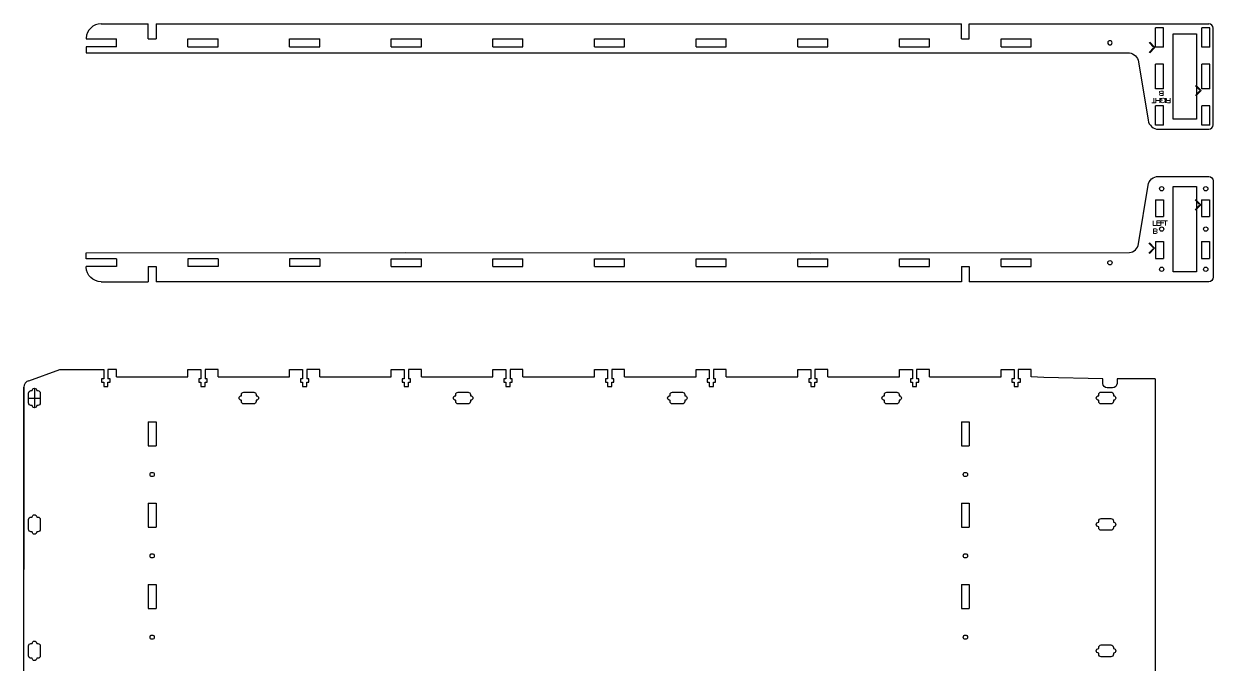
# Model space of a CAD drawing. Header units: millimetres. Extents: x -1126 to 1287, y -1638 to 198.
# Drawn here: x -651 to 139, y -1208 to -783 of the extents above; entities that cross this region are included whole.
import ezdxf

# ---------------------------------------------------------------- set-up
doc = ezdxf.new("R2010")
doc.units = ezdxf.units.MM
doc.layers.add('Cuts', color=1, linetype='Continuous', lineweight=25, true_color=0xff0000)
doc.layers.add('text', color=5, linetype='Continuous', lineweight=0, true_color=0x0000ff)

msp = doc.modelspace()

# ---------------------------------------------------------------- linework, layer by layer
at = {"layer": 'Cuts'}
for p, q in [((-599.92, -783.3), (-568.76, -783.3)), ((-568.76, -793.34), (-568.76, -783.3)), ((-563.56, -783.3), (-28.66, -783.3)), ((-563.56, -783.3), (-563.56, -793.34)), ((-28.66, -793.34), (-28.66, -783.3)), ((-23.46, -793.34), (-23.46, -783.3)), ((-23.46, -783.3), (135.55, -783.3)), ((105.48, -785.92), (100.28, -785.92)), ((100.28, -798.73), (100.28, -785.92)), ((105.48, -798.73), (105.48, -785.92)), ((136.23, -785.92), (131.03, -785.92)), ((131.03, -798.73), (131.03, -785.92)), ((136.23, -798.73), (136.23, -785.92)), ((138.55, -850.3), (138.55, -786.3)), ((-609.91, -792.84), (-609.91, -793.34)), ((-609.9, -793.34), (-589.92, -793.34)), ((-589.92, -798.54), (-589.92, -793.34)), ((-568.76, -793.34), (-563.56, -793.34)), ((-542.38, -798.54), (-542.38, -793.34)), ((-542.38, -793.34), (-522.38, -793.34)), ((-522.38, -798.54), (-522.38, -793.34)), ((-474.87, -798.54), (-474.87, -793.34)), ((-474.87, -793.34), (-454.87, -793.34)), ((-454.87, -798.54), (-454.87, -793.34)), ((-407.38, -798.54), (-407.38, -793.34)), ((-407.38, -793.34), (-387.38, -793.34)), ((-387.38, -798.54), (-387.38, -793.34)), ((-339.86, -798.54), (-339.86, -793.34)), ((-339.86, -793.34), (-319.87, -793.34)), ((-319.87, -798.54), (-319.87, -793.34)), ((-272.35, -798.54), (-272.35, -793.34)), ((-272.35, -793.34), (-252.35, -793.34)), ((-252.35, -798.54), (-252.35, -793.34)), ((-204.84, -798.54), (-204.84, -793.34)), ((-204.84, -793.34), (-184.84, -793.34)), ((-184.84, -798.54), (-184.84, -793.34)), ((-137.33, -798.54), (-137.33, -793.34)), ((-137.33, -793.34), (-117.33, -793.34)), ((-117.33, -798.54), (-117.33, -793.34)), ((-69.81, -798.54), (-69.81, -793.34)), ((-69.81, -793.34), (-49.81, -793.34)), ((-49.81, -798.54), (-49.81, -793.34)), ((-28.66, -793.34), (-23.46, -793.34)), ((-2.3, -798.54), (-2.3, -793.34)), ((-2.3, -793.34), (17.7, -793.34)), ((17.7, -798.54), (17.7, -793.34)), ((-589.92, -798.54), (-609.9, -798.54)), ((-609.88, -802.58), (-397.88, -802.58)), ((-542.38, -798.54), (-522.38, -798.54)), ((-474.87, -798.54), (-454.87, -798.54)), ((-407.38, -798.54), (-387.38, -798.54)), ((-397.88, -802.58), (-129.14, -802.58)), ((-339.86, -798.54), (-319.87, -798.54)), ((-272.35, -798.54), (-252.35, -798.54)), ((-204.84, -798.54), (-184.84, -798.54)), ((-137.33, -798.54), (-117.33, -798.54)), ((-129.14, -802.58), (82.86, -802.58)), ((-69.81, -798.54), (-49.81, -798.54)), ((-2.3, -798.54), (17.7, -798.54)), ((105.48, -798.73), (100.28, -798.73)), ((136.23, -798.73), (131.03, -798.73)), ((105.48, -810.15), (100.28, -810.15)), ((100.28, -826.45), (100.28, -810.15)), ((105.48, -826.45), (105.48, -810.15)), ((136.23, -810.15), (131.03, -810.15)), ((131.03, -826.45), (131.03, -810.15)), ((136.23, -826.45), (136.23, -810.15)), ((105.48, -826.45), (100.28, -826.45)), ((136.23, -826.45), (131.03, -826.45)), ((105.48, -837.87), (100.28, -837.87)), ((100.28, -850.67), (100.28, -837.87)), ((105.48, -850.67), (105.48, -837.87)), ((136.23, -837.87), (131.03, -837.87)), ((131.03, -850.67), (131.03, -837.87)), ((136.23, -850.67), (136.23, -837.87)), ((105.48, -850.67), (100.28, -850.67)), ((136.23, -850.67), (131.03, -850.67)), ((138.55, -887.6), (138.55, -951.6)), ((100.28, -900.12), (105.48, -900.12)), ((100.28, -900.12), (100.28, -911.35)), ((105.48, -900.12), (105.48, -911.35)), ((130.83, -900.12), (136.03, -900.12)), ((130.83, -900.12), (130.83, -911.35)), ((136.03, -900.12), (136.03, -911.35)), ((100.28, -911.35), (105.48, -911.35)), ((130.83, -911.35), (136.03, -911.35)), ((100.28, -927.85), (105.48, -927.85)), ((100.28, -927.85), (100.28, -939.07)), ((105.48, -927.85), (105.48, -939.07)), ((130.83, -927.85), (136.03, -927.85)), ((130.83, -927.85), (130.83, -939.07)), ((136.03, -927.85), (136.03, -939.07)), ((-609.88, -935.32), (-397.88, -935.28)), ((-609.88, -939.36), (-609.88, -935.32)), ((-589.92, -939.36), (-609.88, -939.36)), ((-589.92, -939.36), (-589.92, -944.56)), ((-522.38, -939.36), (-542.38, -939.36)), ((-542.38, -939.36), (-542.38, -944.56)), ((-522.38, -939.36), (-522.38, -944.56)), ((-454.87, -939.36), (-474.87, -939.36)), ((-474.87, -939.36), (-474.87, -944.56)), ((-454.87, -939.36), (-454.87, -944.56)), ((-407.38, -944.56), (-407.38, -939.36)), ((-407.38, -939.36), (-387.38, -939.36)), ((-397.88, -935.28), (-129.14, -935.32)), ((-387.38, -944.56), (-387.38, -939.36)), ((-339.86, -944.56), (-339.86, -939.36)), ((-339.86, -939.36), (-319.87, -939.36)), ((-319.87, -944.56), (-319.87, -939.36)), ((-272.35, -944.56), (-272.35, -939.36)), ((-272.35, -939.36), (-252.35, -939.36)), ((-252.35, -944.56), (-252.35, -939.36)), ((-204.84, -944.56), (-204.84, -939.36)), ((-204.84, -939.36), (-184.84, -939.36)), ((-184.84, -944.56), (-184.84, -939.36)), ((-137.33, -944.56), (-137.33, -939.36)), ((-137.33, -939.36), (-117.33, -939.36)), ((-129.14, -935.32), (82.86, -935.28)), ((-117.33, -944.56), (-117.33, -939.36)), ((-69.81, -944.56), (-69.81, -939.36)), ((-69.81, -939.36), (-49.81, -939.36)), ((-49.81, -944.56), (-49.81, -939.36)), ((-2.3, -944.56), (-2.3, -939.36)), ((-2.3, -939.36), (17.7, -939.36)), ((17.7, -944.56), (17.7, -939.36)), ((100.28, -939.07), (105.48, -939.07)), ((130.83, -939.07), (136.03, -939.07)), ((-609.92, -944.96), (-609.88, -944.56)), ((-589.92, -944.56), (-609.88, -944.56)), ((-568.76, -944.56), (-563.56, -944.56)), ((-568.76, -944.56), (-568.76, -954.6)), ((-563.56, -944.56), (-563.56, -954.6)), ((-522.38, -944.56), (-542.38, -944.56)), ((-454.87, -944.56), (-474.87, -944.56)), ((-407.38, -944.56), (-387.38, -944.56)), ((-339.86, -944.56), (-319.87, -944.56)), ((-272.35, -944.56), (-252.35, -944.56)), ((-204.84, -944.56), (-184.84, -944.56)), ((-137.33, -944.56), (-117.33, -944.56)), ((-69.81, -944.56), (-49.81, -944.56)), ((-28.66, -944.56), (-23.46, -944.56)), ((-28.66, -944.56), (-28.66, -954.6)), ((-23.46, -944.56), (-23.46, -954.6)), ((-2.3, -944.56), (17.7, -944.56)), ((-599.92, -954.6), (-568.76, -954.6)), ((-28.66, -954.6), (-563.56, -954.6)), ((135.55, -954.6), (-23.46, -954.6))]:
    msp.add_line(p, q, dxfattribs=at)
at = {"layer": 'Cuts', "color": 1, "true_color": 0xff0000}
for p, q in [((-609.9, -798.54), (-609.88, -802.58)), ((-647.97, -1020.33), (-627.51, -1012.9)), ((-627.51, -1012.9), (-598.33, -1012.9)), ((-598.33, -1012.9), (-598.33, -1019.16)), ((-589.92, -1012.9), (-595.53, -1012.9)), ((-595.53, -1012.9), (-595.53, -1019.16)), ((-589.92, -1017.8), (-589.92, -1012.9)), ((-589.92, -1017.8), (-542.4, -1017.8)), ((-542.4, -1017.8), (-542.4, -1012.9)), ((-542.4, -1012.9), (-533.8, -1012.9)), ((-533.8, -1012.9), (-533.8, -1019.16)), ((-522.4, -1012.9), (-531, -1012.9)), ((-531, -1012.9), (-531, -1019.16)), ((-522.4, -1017.8), (-522.4, -1012.9)), ((-522.4, -1017.8), (-474.89, -1017.8)), ((-522.4, -1017.8), (-474.89, -1017.8)), ((-474.89, -1017.8), (-474.89, -1012.9)), ((-474.89, -1012.9), (-466.29, -1012.9)), ((-466.29, -1012.9), (-466.29, -1019.16)), ((-454.89, -1012.9), (-463.49, -1012.9)), ((-463.49, -1012.9), (-463.49, -1019.16)), ((-454.89, -1017.8), (-454.89, -1012.9)), ((-454.89, -1017.8), (-407.38, -1017.8)), ((-407.38, -1017.8), (-407.38, -1012.9)), ((-407.38, -1012.9), (-398.78, -1012.9)), ((-398.78, -1012.9), (-398.78, -1019.16)), ((-387.38, -1012.9), (-395.98, -1012.9)), ((-395.98, -1012.9), (-395.98, -1019.16)), ((-387.38, -1017.8), (-387.38, -1012.9)), ((-387.38, -1017.8), (-339.86, -1017.8)), ((-339.86, -1017.8), (-339.86, -1012.9)), ((-339.86, -1012.9), (-331.27, -1012.9)), ((-331.27, -1012.9), (-331.27, -1019.16)), ((-319.87, -1012.9), (-328.46, -1012.9)), ((-328.46, -1012.9), (-328.46, -1019.16)), ((-319.87, -1017.8), (-319.87, -1012.9)), ((-319.87, -1017.8), (-272.35, -1017.8)), ((-272.35, -1017.8), (-272.35, -1012.9)), ((-272.35, -1012.9), (-263.75, -1012.9)), ((-263.75, -1012.9), (-263.75, -1019.16)), ((-252.35, -1012.9), (-260.95, -1012.9)), ((-260.95, -1012.9), (-260.95, -1019.16)), ((-252.35, -1017.8), (-252.35, -1012.9)), ((-252.35, -1017.8), (-204.84, -1017.8)), ((-204.84, -1017.8), (-204.84, -1012.9)), ((-204.84, -1012.9), (-196.24, -1012.9)), ((-196.24, -1012.9), (-196.24, -1019.16)), ((-184.84, -1012.9), (-193.44, -1012.9)), ((-193.44, -1012.9), (-193.44, -1019.16)), ((-184.84, -1017.8), (-184.84, -1012.9)), ((-184.84, -1017.8), (-137.33, -1017.8)), ((-137.33, -1017.8), (-137.33, -1012.9)), ((-137.33, -1012.9), (-128.73, -1012.9)), ((-128.73, -1012.9), (-128.73, -1019.16)), ((-117.33, -1012.9), (-125.93, -1012.9)), ((-125.93, -1012.9), (-125.93, -1019.16)), ((-117.33, -1017.8), (-117.33, -1012.9)), ((-117.33, -1017.8), (-69.81, -1017.8)), ((-69.81, -1017.8), (-69.81, -1012.9)), ((-69.81, -1012.9), (-61.21, -1012.9)), ((-61.21, -1012.9), (-61.21, -1019.16)), ((-49.81, -1012.9), (-58.41, -1012.9)), ((-58.41, -1012.9), (-58.41, -1019.16)), ((-49.81, -1017.8), (-49.81, -1012.9)), ((-49.81, -1017.8), (-2.3, -1017.8)), ((-2.3, -1017.8), (-2.3, -1012.9)), ((-2.3, -1012.9), (6.3, -1012.9)), ((6.3, -1012.9), (6.3, -1019.16)), ((17.7, -1012.9), (9.1, -1012.9)), ((9.1, -1012.9), (9.1, -1019.16)), ((17.7, -1017.8), (17.7, -1012.9)), ((26.01, -1018.1), (17.7, -1017.8)), ((65.16, -1019.1), (26.01, -1018.1)), ((-651.41, -1505.53), (-651.41, -1024.63)), ((-644.34, -1025.31), (-644.34, -1038.27)), ((-598.33, -1019.16), (-599.73, -1019.16)), ((-599.73, -1019.16), (-599.73, -1021.36)), ((-599.73, -1021.36), (-598.33, -1021.36)), ((-598.33, -1021.36), (-598.33, -1024.11)), ((-598.33, -1024.11), (-595.53, -1024.11)), ((-594.13, -1019.16), (-595.53, -1019.16)), ((-595.53, -1024.11), (-595.53, -1021.36)), ((-595.53, -1021.36), (-594.13, -1021.36)), ((-594.13, -1021.36), (-594.13, -1019.16)), ((-533.8, -1019.16), (-535.2, -1019.16)), ((-535.2, -1019.16), (-535.2, -1021.36)), ((-535.2, -1021.36), (-533.8, -1021.36)), ((-533.8, -1021.36), (-533.8, -1024.11)), ((-533.8, -1024.11), (-531, -1024.11)), ((-529.6, -1019.16), (-531, -1019.16)), ((-531, -1024.11), (-531, -1021.36)), ((-531, -1021.36), (-529.6, -1021.36)), ((-529.6, -1021.36), (-529.6, -1019.16)), ((-466.29, -1019.16), (-467.69, -1019.16)), ((-467.69, -1019.16), (-467.69, -1021.36)), ((-467.69, -1021.36), (-466.29, -1021.36)), ((-466.29, -1021.36), (-466.29, -1024.11)), ((-466.29, -1024.11), (-463.49, -1024.11)), ((-462.09, -1019.16), (-463.49, -1019.16)), ((-463.49, -1024.11), (-463.49, -1021.36)), ((-463.49, -1021.36), (-462.09, -1021.36)), ((-462.09, -1021.36), (-462.09, -1019.16)), ((-398.78, -1019.16), (-400.18, -1019.16)), ((-400.18, -1019.16), (-400.18, -1021.36)), ((-400.18, -1021.36), (-398.78, -1021.36)), ((-398.78, -1021.36), (-398.78, -1024.11)), ((-398.78, -1024.11), (-395.98, -1024.11)), ((-394.58, -1019.16), (-395.98, -1019.16)), ((-395.98, -1024.11), (-395.98, -1021.36)), ((-395.98, -1021.36), (-394.58, -1021.36)), ((-394.58, -1021.36), (-394.58, -1019.16)), ((-331.27, -1019.16), (-332.66, -1019.16)), ((-332.66, -1019.16), (-332.66, -1021.36)), ((-332.66, -1021.36), (-331.27, -1021.36)), ((-331.27, -1021.36), (-331.27, -1024.11)), ((-331.27, -1024.11), (-328.46, -1024.11)), ((-327.06, -1019.16), (-328.46, -1019.16)), ((-328.46, -1024.11), (-328.46, -1021.36)), ((-328.46, -1021.36), (-327.06, -1021.36)), ((-327.06, -1021.36), (-327.06, -1019.16)), ((-263.75, -1019.16), (-265.15, -1019.16)), ((-265.15, -1019.16), (-265.15, -1021.36)), ((-265.15, -1021.36), (-263.75, -1021.36)), ((-263.75, -1021.36), (-263.75, -1024.11)), ((-263.75, -1024.11), (-260.95, -1024.11)), ((-259.55, -1019.16), (-260.95, -1019.16)), ((-260.95, -1024.11), (-260.95, -1021.36)), ((-260.95, -1021.36), (-259.55, -1021.36)), ((-259.55, -1021.36), (-259.55, -1019.16)), ((-196.24, -1019.16), (-197.64, -1019.16)), ((-197.64, -1019.16), (-197.64, -1021.36)), ((-197.64, -1021.36), (-196.24, -1021.36)), ((-196.24, -1021.36), (-196.24, -1024.11)), ((-196.24, -1024.11), (-193.44, -1024.11)), ((-192.04, -1019.16), (-193.44, -1019.16)), ((-193.44, -1024.11), (-193.44, -1021.36)), ((-193.44, -1021.36), (-192.04, -1021.36)), ((-192.04, -1021.36), (-192.04, -1019.16)), ((-128.73, -1019.16), (-130.13, -1019.16)), ((-130.13, -1019.16), (-130.13, -1021.36)), ((-130.13, -1021.36), (-128.73, -1021.36)), ((-128.73, -1021.36), (-128.73, -1024.11)), ((-128.73, -1024.11), (-125.93, -1024.11)), ((-124.53, -1019.16), (-125.93, -1019.16)), ((-125.93, -1024.11), (-125.93, -1021.36)), ((-125.93, -1021.36), (-124.53, -1021.36)), ((-124.53, -1021.36), (-124.53, -1019.16)), ((-61.21, -1019.16), (-62.61, -1019.16)), ((-62.61, -1019.16), (-62.61, -1021.36)), ((-62.61, -1021.36), (-61.21, -1021.36)), ((-61.21, -1021.36), (-61.21, -1024.11)), ((-61.21, -1024.11), (-58.41, -1024.11)), ((-57.01, -1019.16), (-58.41, -1019.16)), ((-58.41, -1024.11), (-58.41, -1021.36)), ((-58.41, -1021.36), (-57.01, -1021.36)), ((-57.01, -1021.36), (-57.01, -1019.16)), ((6.3, -1019.16), (4.9, -1019.16)), ((4.9, -1019.16), (4.9, -1021.36)), ((4.9, -1021.36), (6.3, -1021.36)), ((6.3, -1021.36), (6.3, -1024.11)), ((6.3, -1024.11), (9.1, -1024.11)), ((10.5, -1019.16), (9.1, -1019.16)), ((9.1, -1024.11), (9.1, -1021.36)), ((9.1, -1021.36), (10.5, -1021.36)), ((10.5, -1021.36), (10.5, -1019.16)), ((65.16, -1022.1), (65.16, -1019.1)), ((100, -1019.1), (100, -1151.27)), ((-648.24, -1031.8), (-640.44, -1031.8)), ((-568.76, -1047.58), (-563.56, -1047.58)), ((-568.76, -1047.58), (-568.76, -1063.58)), ((-563.56, -1047.58), (-563.56, -1063.58)), ((-28.66, -1047.58), (-23.46, -1047.58)), ((-28.66, -1047.58), (-28.66, -1063.58)), ((-23.46, -1047.58), (-23.46, -1063.58)), ((-568.76, -1063.58), (-563.56, -1063.58)), ((-28.66, -1063.58), (-23.46, -1063.58)), ((-568.76, -1101.59), (-563.56, -1101.59)), ((-568.76, -1101.59), (-568.76, -1117.59)), ((-563.56, -1101.59), (-563.56, -1117.59)), ((-28.66, -1101.59), (-23.46, -1101.59)), ((-28.66, -1101.59), (-28.66, -1117.59)), ((-23.46, -1101.59), (-23.46, -1117.59)), ((-568.76, -1117.59), (-563.56, -1117.59)), ((-28.66, -1117.59), (-23.46, -1117.59)), ((100, -1151.27), (100, -1500)), ((-568.76, -1155.6), (-563.56, -1155.6)), ((-568.76, -1155.6), (-568.76, -1171.6)), ((-563.56, -1155.6), (-563.56, -1171.6)), ((-28.66, -1155.6), (-23.46, -1155.6)), ((-28.66, -1155.6), (-28.66, -1171.6)), ((-23.46, -1155.6), (-23.46, -1171.6)), ((-568.76, -1171.6), (-563.56, -1171.6)), ((-28.66, -1171.6), (-23.46, -1171.6))]:
    msp.add_line(p, q, dxfattribs=at)
for points in [[(111.99, -846.6), (111.99, -790), (127.44, -790), (127.44, -846.6), (111.99, -846.6), (111.99, -846.6)], [(88.97, -808.53), (95.33, -847.35)], [(102.1, -853.3), (131.6, -853.3), (135.55, -853.3)], [(102.1, -884.6), (131.6, -884.6), (135.55, -884.6)], [(88.97, -929.37), (95.33, -890.55)], [(127.44, -891.3), (127.44, -947.9), (111.99, -947.9), (111.99, -891.3), (127.44, -891.3), (127.44, -891.3)], [(-651.41, -1024.63), (-651.41, -1145.74)], [(-646.63, -1026.9), (-645.89, -1026.9), (-645.84, -1026.82)], [(-642.84, -1026.82), (-642.8, -1026.9), (-642.06, -1026.9)], [(71.66, -1025.1), (68.16, -1025.1)], [(100, -1019.1), (74.66, -1019.1), (74.66, -1022.1)], [(-648.24, -1035.08), (-648.24, -1028.51)], [(-640.44, -1028.51), (-640.44, -1035.08)], [(-506.97, -1030.3), (-506.9, -1030.25), (-506.9, -1030.25)], [(-506.9, -1034.08), (-506.9, -1033.34), (-506.97, -1033.3)], [(-506.9, -1030.25), (-506.9, -1029.51)], [(-505.28, -1027.9), (-498.72, -1027.9)], [(-497.1, -1029.51), (-497.1, -1030.25), (-497.02, -1030.3)], [(-497.02, -1033.3), (-497.1, -1033.34), (-497.1, -1034.08)], [(-364.63, -1030.3), (-364.55, -1030.25), (-364.55, -1030.25)], [(-364.55, -1034.08), (-364.55, -1033.34), (-364.63, -1033.3)], [(-364.55, -1030.25), (-364.55, -1029.51)], [(-362.94, -1027.9), (-356.37, -1027.9)], [(-354.75, -1029.51), (-354.75, -1030.25), (-354.67, -1030.3)], [(-354.67, -1033.3), (-354.75, -1033.34), (-354.75, -1034.08)], [(-222.28, -1030.3), (-222.21, -1030.25), (-222.21, -1030.25)], [(-222.21, -1034.08), (-222.21, -1033.34), (-222.28, -1033.3)], [(-222.21, -1030.25), (-222.21, -1029.51)], [(-220.59, -1027.9), (-214.03, -1027.9)], [(-212.41, -1029.51), (-212.41, -1030.25), (-212.33, -1030.3)], [(-212.33, -1033.3), (-212.41, -1033.34), (-212.41, -1034.08)], [(-79.94, -1030.3), (-79.86, -1030.25), (-79.86, -1030.25)], [(-79.86, -1034.08), (-79.86, -1033.34), (-79.94, -1033.3)], [(-79.86, -1030.25), (-79.86, -1029.51)], [(-78.25, -1027.9), (-71.68, -1027.9)], [(-70.06, -1029.51), (-70.06, -1030.25), (-69.98, -1030.3)], [(-69.98, -1033.3), (-70.06, -1033.34), (-70.06, -1034.08)], [(62.41, -1030.29), (62.48, -1030.25), (62.48, -1030.25)], [(62.48, -1034.08), (62.48, -1033.34), (62.41, -1033.29)], [(62.48, -1030.25), (62.48, -1029.51)], [(64.1, -1027.89), (70.66, -1027.89)], [(72.28, -1029.51), (72.28, -1030.25), (72.36, -1030.29)], [(72.36, -1033.29), (72.28, -1033.34), (72.28, -1034.08)], [(-645.89, -1036.7), (-646.63, -1036.7)], [(-645.84, -1036.77), (-645.89, -1036.7), (-645.89, -1036.7)], [(-642.06, -1036.7), (-642.8, -1036.7), (-642.84, -1036.77)], [(-498.72, -1035.7), (-505.28, -1035.7)], [(-356.37, -1035.7), (-362.94, -1035.7)], [(-214.03, -1035.7), (-220.59, -1035.7)], [(-71.68, -1035.7), (-78.25, -1035.7)], [(70.66, -1035.69), (64.1, -1035.69)], [(-648.24, -1119.03), (-648.24, -1112.47)], [(-646.63, -1110.85), (-645.89, -1110.85), (-645.84, -1110.77)], [(-642.84, -1110.77), (-642.8, -1110.85), (-642.06, -1110.85)], [(-640.44, -1112.47), (-640.44, -1119.03)], [(62.48, -1114.2), (62.48, -1113.46)], [(64.1, -1111.85), (70.66, -1111.85)], [(72.28, -1113.46), (72.28, -1114.2), (72.36, -1114.25)], [(-645.89, -1120.65), (-646.63, -1120.65)], [(-645.84, -1120.72), (-645.89, -1120.65), (-645.89, -1120.65)], [(-642.06, -1120.65), (-642.8, -1120.65), (-642.84, -1120.72)], [(62.41, -1114.25), (62.48, -1114.2), (62.48, -1114.2)], [(62.48, -1118.03), (62.48, -1117.29), (62.41, -1117.25)], [(70.66, -1119.65), (64.1, -1119.65)], [(72.36, -1117.25), (72.28, -1117.29), (72.28, -1118.03)], [(-648.24, -1202.99), (-648.24, -1196.42)], [(-646.63, -1194.8), (-645.89, -1194.8), (-645.84, -1194.72)], [(-642.84, -1194.72), (-642.8, -1194.8), (-642.06, -1194.8)], [(-640.44, -1196.42), (-640.44, -1202.99)], [(62.41, -1198.2), (62.48, -1198.15), (62.48, -1198.15)], [(62.48, -1198.15), (62.48, -1197.42)], [(64.1, -1195.8), (70.66, -1195.8)], [(72.28, -1197.42), (72.28, -1198.15), (72.36, -1198.2)], [(-645.89, -1204.6), (-646.63, -1204.6)], [(-645.84, -1204.68), (-645.89, -1204.6), (-645.89, -1204.6)], [(-642.06, -1204.6), (-642.8, -1204.6), (-642.84, -1204.68)], [(62.48, -1201.98), (62.48, -1201.25), (62.41, -1201.2)], [(70.66, -1203.6), (64.1, -1203.6)], [(72.36, -1201.2), (72.28, -1201.25), (72.28, -1201.98)]]:
    msp.add_lwpolyline(points, dxfattribs=at)
for points in [[(-599.92, -783.3), (-605.38, -783.3), (-609.86, -787.58), (-609.91, -792.84)], [(138.55, -786.3), (138.55, -784.65), (137.2, -783.3), (135.55, -783.3)], [(69.91, -794.51), (69.13, -794.51), (68.49, -795.15), (68.49, -795.94)], [(68.49, -795.94), (68.49, -796.72), (69.13, -797.36), (69.91, -797.36)], [(71.34, -795.94), (71.34, -795.15), (70.7, -794.51), (69.91, -794.51)], [(69.91, -797.36), (70.7, -797.36), (71.34, -796.72), (71.34, -795.94)], [(82.86, -802.62), (85.89, -802.94), (88.57, -805.48), (88.97, -808.53)], [(95.33, -847.35), (95.75, -850.62), (98.8, -853.3), (102.1, -853.3)], [(135.55, -853.3), (137.2, -853.3), (138.55, -851.95), (138.55, -850.3)], [(95.33, -890.55), (95.75, -887.28), (98.8, -884.6), (102.1, -884.6)], [(135.55, -884.6), (137.2, -884.6), (138.55, -885.95), (138.55, -887.6)], [(102.89, -892.87), (102.89, -892.09), (103.53, -891.45), (104.31, -891.45)], [(104.31, -891.45), (105.1, -891.45), (105.74, -892.09), (105.74, -892.87)], [(132.2, -892.87), (132.2, -892.09), (132.84, -891.45), (133.63, -891.45)], [(133.63, -891.45), (134.42, -891.45), (135.05, -892.09), (135.05, -892.87)], [(104.31, -894.3), (103.53, -894.3), (102.89, -893.66), (102.89, -892.87)], [(105.74, -892.87), (105.74, -893.66), (105.1, -894.3), (104.31, -894.3)], [(133.63, -894.3), (132.84, -894.3), (132.2, -893.66), (132.2, -892.87)], [(135.05, -892.87), (135.05, -893.66), (134.42, -894.3), (133.63, -894.3)], [(102.89, -919.6), (102.89, -918.81), (103.53, -918.17), (104.31, -918.17)], [(104.31, -921.02), (103.53, -921.02), (102.89, -920.39), (102.89, -919.6)], [(104.31, -918.17), (105.1, -918.17), (105.74, -918.81), (105.74, -919.6)], [(105.74, -919.6), (105.74, -920.39), (105.1, -921.02), (104.31, -921.02)], [(132.2, -919.6), (132.2, -918.81), (132.84, -918.17), (133.63, -918.17)], [(133.63, -921.02), (132.84, -921.02), (132.2, -920.39), (132.2, -919.6)], [(133.63, -918.17), (134.42, -918.17), (135.05, -918.81), (135.05, -919.6)], [(135.05, -919.6), (135.05, -920.39), (134.42, -921.02), (133.63, -921.02)], [(82.86, -935.28), (85.89, -934.95), (88.57, -932.42), (88.97, -929.37)], [(-599.92, -954.6), (-605.42, -954.6), (-609.92, -950.26), (-609.92, -944.96)], [(68.49, -941.96), (68.49, -941.17), (69.13, -940.53), (69.91, -940.53)], [(69.91, -943.38), (69.13, -943.38), (68.49, -942.75), (68.49, -941.96)], [(69.91, -940.53), (70.7, -940.53), (71.34, -941.17), (71.34, -941.96)], [(71.34, -941.96), (71.34, -942.75), (70.7, -943.38), (69.91, -943.38)], [(102.89, -946.32), (102.89, -945.54), (103.53, -944.9), (104.31, -944.9)], [(104.31, -947.75), (103.53, -947.75), (102.89, -947.11), (102.89, -946.32)], [(104.31, -944.9), (105.1, -944.9), (105.74, -945.54), (105.74, -946.32)], [(105.74, -946.32), (105.74, -947.11), (105.1, -947.75), (104.31, -947.75)], [(132.2, -946.32), (132.2, -945.54), (132.84, -944.9), (133.63, -944.9)], [(133.63, -947.75), (132.84, -947.75), (132.2, -947.11), (132.2, -946.32)], [(133.63, -944.9), (134.42, -944.9), (135.05, -945.54), (135.05, -946.32)], [(135.05, -946.32), (135.05, -947.11), (134.42, -947.75), (133.63, -947.75)], [(138.55, -951.6), (138.55, -953.25), (137.2, -954.6), (135.55, -954.6)], [(-647.97, -1020.33), (-649.86, -1020.75), (-651.41, -1022.69), (-651.41, -1024.63)], [(-648.24, -1028.51), (-648.24, -1027.62), (-647.52, -1026.9), (-646.63, -1026.9)], [(-645.84, -1026.82), (-645.84, -1025.99), (-645.17, -1025.31), (-644.34, -1025.31)], [(-644.34, -1025.31), (-643.52, -1025.31), (-642.84, -1025.99), (-642.84, -1026.82)], [(-642.06, -1026.9), (-641.17, -1026.9), (-640.44, -1027.62), (-640.44, -1028.51)], [(68.16, -1025.1), (66.51, -1025.1), (65.16, -1023.76), (65.16, -1022.1)], [(74.66, -1022.1), (74.66, -1023.76), (73.32, -1025.1), (71.66, -1025.1)], [(-508.47, -1031.8), (-508.47, -1030.97), (-507.8, -1030.3), (-506.97, -1030.3)], [(-506.97, -1033.3), (-507.8, -1033.3), (-508.47, -1032.62), (-508.47, -1031.8)], [(-506.9, -1029.51), (-506.9, -1028.62), (-506.17, -1027.9), (-505.28, -1027.9)], [(-505.28, -1035.7), (-506.17, -1035.7), (-506.9, -1034.97), (-506.9, -1034.08)], [(-498.72, -1027.9), (-497.82, -1027.9), (-497.1, -1028.62), (-497.1, -1029.51)], [(-497.1, -1034.08), (-497.1, -1034.97), (-497.82, -1035.7), (-498.72, -1035.7)], [(-497.02, -1030.3), (-496.19, -1030.3), (-495.52, -1030.97), (-495.52, -1031.8)], [(-495.52, -1031.8), (-495.52, -1032.62), (-496.19, -1033.3), (-497.02, -1033.3)], [(-366.13, -1031.8), (-366.13, -1030.97), (-365.46, -1030.3), (-364.63, -1030.3)], [(-364.63, -1033.3), (-365.46, -1033.3), (-366.13, -1032.62), (-366.13, -1031.8)], [(-364.55, -1029.51), (-364.55, -1028.62), (-363.83, -1027.9), (-362.94, -1027.9)], [(-362.94, -1035.7), (-363.83, -1035.7), (-364.55, -1034.97), (-364.55, -1034.08)], [(-356.37, -1027.9), (-355.48, -1027.9), (-354.75, -1028.62), (-354.75, -1029.51)], [(-354.75, -1034.08), (-354.75, -1034.97), (-355.48, -1035.7), (-356.37, -1035.7)], [(-354.67, -1030.3), (-353.84, -1030.3), (-353.17, -1030.97), (-353.17, -1031.8)], [(-353.17, -1031.8), (-353.17, -1032.62), (-353.84, -1033.3), (-354.67, -1033.3)], [(-223.78, -1031.8), (-223.78, -1030.97), (-223.11, -1030.3), (-222.28, -1030.3)], [(-222.28, -1033.3), (-223.11, -1033.3), (-223.78, -1032.62), (-223.78, -1031.8)], [(-222.21, -1029.51), (-222.21, -1028.62), (-221.48, -1027.9), (-220.59, -1027.9)], [(-220.59, -1035.7), (-221.48, -1035.7), (-222.21, -1034.97), (-222.21, -1034.08)], [(-214.03, -1027.9), (-213.14, -1027.9), (-212.41, -1028.62), (-212.41, -1029.51)], [(-212.41, -1034.08), (-212.41, -1034.97), (-213.14, -1035.7), (-214.03, -1035.7)], [(-212.33, -1030.3), (-211.5, -1030.3), (-210.83, -1030.97), (-210.83, -1031.8)], [(-210.83, -1031.8), (-210.83, -1032.62), (-211.5, -1033.3), (-212.33, -1033.3)], [(-81.44, -1031.8), (-81.44, -1030.97), (-80.77, -1030.3), (-79.94, -1030.3)], [(-79.94, -1033.3), (-80.77, -1033.3), (-81.44, -1032.62), (-81.44, -1031.8)], [(-79.86, -1029.51), (-79.86, -1028.62), (-79.14, -1027.9), (-78.25, -1027.9)], [(-78.25, -1035.7), (-79.14, -1035.7), (-79.86, -1034.97), (-79.86, -1034.08)], [(-71.68, -1027.9), (-70.79, -1027.9), (-70.06, -1028.62), (-70.06, -1029.51)], [(-70.06, -1034.08), (-70.06, -1034.97), (-70.79, -1035.7), (-71.68, -1035.7)], [(-69.98, -1030.3), (-69.16, -1030.3), (-68.48, -1030.97), (-68.48, -1031.8)], [(-68.48, -1031.8), (-68.48, -1032.62), (-69.16, -1033.3), (-69.98, -1033.3)], [(60.91, -1031.79), (60.91, -1030.97), (61.58, -1030.29), (62.41, -1030.29)], [(62.41, -1033.29), (61.58, -1033.29), (60.91, -1032.62), (60.91, -1031.79)], [(62.48, -1029.51), (62.48, -1028.62), (63.21, -1027.89), (64.1, -1027.89)], [(64.1, -1035.69), (63.21, -1035.69), (62.48, -1034.97), (62.48, -1034.08)], [(70.66, -1027.89), (71.55, -1027.89), (72.28, -1028.62), (72.28, -1029.51)], [(72.28, -1034.08), (72.28, -1034.97), (71.55, -1035.69), (70.66, -1035.69)], [(72.36, -1030.29), (73.19, -1030.29), (73.86, -1030.97), (73.86, -1031.79)], [(73.86, -1031.79), (73.86, -1032.62), (73.19, -1033.29), (72.36, -1033.29)], [(-646.63, -1036.7), (-647.52, -1036.7), (-648.24, -1035.97), (-648.24, -1035.08)], [(-644.34, -1038.27), (-645.17, -1038.27), (-645.84, -1037.6), (-645.84, -1036.77)], [(-642.84, -1036.77), (-642.84, -1037.6), (-643.52, -1038.27), (-644.34, -1038.27)], [(-640.44, -1035.08), (-640.44, -1035.97), (-641.17, -1036.7), (-642.06, -1036.7)], [(-567.59, -1082.59), (-567.59, -1081.8), (-566.95, -1081.16), (-566.16, -1081.16)], [(-566.16, -1081.16), (-565.37, -1081.16), (-564.74, -1081.8), (-564.74, -1082.59)], [(-27.48, -1082.59), (-27.48, -1081.8), (-26.84, -1081.16), (-26.06, -1081.16)], [(-26.06, -1081.16), (-25.27, -1081.16), (-24.63, -1081.8), (-24.63, -1082.59)], [(-566.16, -1084.01), (-566.95, -1084.01), (-567.59, -1083.38), (-567.59, -1082.59)], [(-564.74, -1082.59), (-564.74, -1083.38), (-565.37, -1084.01), (-566.16, -1084.01)], [(-26.06, -1084.01), (-26.84, -1084.01), (-27.48, -1083.38), (-27.48, -1082.59)], [(-24.63, -1082.59), (-24.63, -1083.38), (-25.27, -1084.01), (-26.06, -1084.01)], [(-648.24, -1112.47), (-648.24, -1111.58), (-647.52, -1110.85), (-646.63, -1110.85)], [(-645.84, -1110.77), (-645.84, -1109.94), (-645.17, -1109.27), (-644.34, -1109.27)], [(-644.34, -1109.27), (-643.52, -1109.27), (-642.84, -1109.94), (-642.84, -1110.77)], [(-642.06, -1110.85), (-641.17, -1110.85), (-640.44, -1111.58), (-640.44, -1112.47)], [(62.48, -1113.46), (62.48, -1112.57), (63.21, -1111.85), (64.1, -1111.85)], [(70.66, -1111.85), (71.55, -1111.85), (72.28, -1112.57), (72.28, -1113.46)], [(-646.63, -1120.65), (-647.52, -1120.65), (-648.24, -1119.92), (-648.24, -1119.03)], [(-644.34, -1122.22), (-645.17, -1122.22), (-645.84, -1121.55), (-645.84, -1120.72)], [(-642.84, -1120.72), (-642.84, -1121.55), (-643.52, -1122.22), (-644.34, -1122.22)], [(-640.44, -1119.03), (-640.44, -1119.92), (-641.17, -1120.65), (-642.06, -1120.65)], [(60.91, -1115.75), (60.91, -1114.92), (61.58, -1114.25), (62.41, -1114.25)], [(62.41, -1117.25), (61.58, -1117.25), (60.91, -1116.58), (60.91, -1115.75)], [(64.1, -1119.65), (63.21, -1119.65), (62.48, -1118.92), (62.48, -1118.03)], [(72.28, -1118.03), (72.28, -1118.92), (71.55, -1119.65), (70.66, -1119.65)], [(72.36, -1114.25), (73.19, -1114.25), (73.86, -1114.92), (73.86, -1115.75)], [(73.86, -1115.75), (73.86, -1116.58), (73.19, -1117.25), (72.36, -1117.25)], [(-567.59, -1136.6), (-567.59, -1135.81), (-566.95, -1135.17), (-566.16, -1135.17)], [(-566.16, -1138.02), (-566.95, -1138.02), (-567.59, -1137.39), (-567.59, -1136.6)], [(-566.16, -1135.17), (-565.37, -1135.17), (-564.74, -1135.81), (-564.74, -1136.6)], [(-564.74, -1136.6), (-564.74, -1137.39), (-565.37, -1138.02), (-566.16, -1138.02)], [(-27.48, -1136.6), (-27.48, -1135.81), (-26.84, -1135.17), (-26.06, -1135.17)], [(-26.06, -1138.02), (-26.84, -1138.02), (-27.48, -1137.39), (-27.48, -1136.6)], [(-26.06, -1135.17), (-25.27, -1135.17), (-24.63, -1135.81), (-24.63, -1136.6)], [(-24.63, -1136.6), (-24.63, -1137.39), (-25.27, -1138.02), (-26.06, -1138.02)], [(-567.59, -1190.61), (-567.59, -1189.82), (-566.95, -1189.18), (-566.16, -1189.18)], [(-566.16, -1192.03), (-566.95, -1192.03), (-567.59, -1191.4), (-567.59, -1190.61)], [(-566.16, -1189.18), (-565.37, -1189.18), (-564.74, -1189.82), (-564.74, -1190.61)], [(-564.74, -1190.61), (-564.74, -1191.4), (-565.37, -1192.03), (-566.16, -1192.03)], [(-27.48, -1190.61), (-27.48, -1189.82), (-26.85, -1189.18), (-26.06, -1189.18)], [(-26.06, -1192.03), (-26.85, -1192.03), (-27.48, -1191.4), (-27.48, -1190.61)], [(-26.06, -1189.18), (-25.27, -1189.18), (-24.63, -1189.82), (-24.63, -1190.61)], [(-24.63, -1190.61), (-24.63, -1191.4), (-25.27, -1192.03), (-26.06, -1192.03)], [(-648.24, -1196.42), (-648.24, -1195.53), (-647.52, -1194.8), (-646.63, -1194.8)], [(-645.84, -1194.72), (-645.84, -1193.89), (-645.17, -1193.22), (-644.34, -1193.22)], [(-644.34, -1193.22), (-643.52, -1193.22), (-642.84, -1193.89), (-642.84, -1194.72)], [(-642.06, -1194.8), (-641.17, -1194.8), (-640.44, -1195.53), (-640.44, -1196.42)], [(60.91, -1199.7), (60.91, -1198.87), (61.58, -1198.2), (62.41, -1198.2)], [(62.41, -1201.2), (61.58, -1201.2), (60.91, -1200.53), (60.91, -1199.7)], [(62.48, -1197.42), (62.48, -1196.53), (63.21, -1195.8), (64.1, -1195.8)], [(70.66, -1195.8), (71.55, -1195.8), (72.28, -1196.53), (72.28, -1197.42)], [(72.36, -1198.2), (73.19, -1198.2), (73.86, -1198.87), (73.86, -1199.7)], [(73.86, -1199.7), (73.86, -1200.53), (73.19, -1201.2), (72.36, -1201.2)], [(-646.63, -1204.6), (-647.52, -1204.6), (-648.24, -1203.88), (-648.24, -1202.99)], [(-644.34, -1206.18), (-645.17, -1206.18), (-645.84, -1205.51), (-645.84, -1204.68)], [(-642.84, -1204.68), (-642.84, -1205.51), (-643.52, -1206.18), (-644.34, -1206.18)], [(-640.44, -1202.99), (-640.44, -1203.88), (-641.17, -1204.6), (-642.06, -1204.6)], [(64.1, -1203.6), (63.21, -1203.6), (62.48, -1202.88), (62.48, -1201.98)], [(72.28, -1201.98), (72.28, -1202.88), (71.55, -1203.6), (70.66, -1203.6)]]:
    msp.add_open_spline(points, degree=3, dxfattribs=at)
at = {"layer": 'text', "color": 5, "true_color": 0x0000ff}
for points in [[(98.99, -798.79), (95.99, -795.79)], [(96.37, -802.52), (99.85, -799.04), (96.37, -795.56)], [(96, -802.28), (98.99, -799.29)], [(103.79, -827.96), (105.32, -827.96), (105.32, -830.98), (105.32, -830.98)], [(129.72, -827.39), (126.72, -824.39)], [(126.73, -830.88), (129.72, -827.89)], [(127.1, -831.11), (130.58, -827.64), (127.1, -824.16)], [(100.26, -835.72), (97.68, -835.72)], [(99.01, -832.74), (99.01, -835.7)], [(100.46, -835.72), (100.46, -832.74)], [(103.02, -834.33), (100.46, -834.33)], [(103.02, -832.74), (103.02, -835.72)], [(104.88, -834.07), (103.48, -834.07), (103.48, -832.67)], [(103.53, -829.54), (105.32, -829.55)], [(103.53, -829.55), (103.53, -829.54)], [(105.32, -830.98), (103.68, -830.98)], [(106.9, -835.72), (106.9, -832.74)], [(108.11, -834.2), (108.12, -834.19)], [(108.12, -834.19), (109.87, -834.18)], [(109.87, -832.74), (109.87, -835.72), (108.23, -835.72)], [(129.5, -903.27), (126.5, -900.27)], [(126.88, -906.99), (130.36, -903.52), (126.88, -900.04)], [(126.51, -906.76), (129.5, -903.77)], [(100.72, -917.13), (98.58, -917.13), (98.58, -914.08)], [(103.41, -917.13), (101.01, -917.13), (101.01, -914.08), (103.38, -914.08)], [(101.01, -915.5), (103.28, -915.5)], [(103.68, -917.13), (103.68, -914.08), (105.81, -914.08)], [(103.68, -915.5), (105.69, -915.5)], [(105.48, -914.08), (108.11, -914.08)], [(106.8, -917.13), (106.8, -914.08)], [(98.83, -919.51), (100.47, -919.51)], [(100.36, -922.53), (98.83, -922.53), (98.83, -919.51), (98.83, -919.51)], [(100.61, -920.95), (98.83, -920.95)], [(100.61, -920.95), (100.61, -920.96)], [(98.79, -932.03), (95.79, -929.03)], [(96.17, -935.76), (99.65, -932.28), (96.17, -928.8)], [(95.8, -935.52), (98.79, -932.53)]]:
    msp.add_lwpolyline(points, dxfattribs=at)
for points in [[(102.77, -828.78), (102.77, -828.43), (103, -827.96), (103.79, -827.96)], [(103.53, -829.54), (103.14, -829.52), (102.77, -829.31), (102.77, -828.78)], [(102.87, -830.23), (102.87, -829.88), (103.18, -829.54), (103.53, -829.55)], [(103.68, -830.98), (103.2, -830.98), (102.87, -830.73), (102.87, -830.23)], [(103.48, -834.07), (103.52, -833.72), (103.58, -833.57), (103.58, -833.57)], [(104.99, -835.72), (104.06, -835.72), (103.63, -835.31), (103.52, -834.73)], [(103.58, -833.57), (103.79, -832.88), (104.37, -832.6), (104.99, -832.6)], [(104.99, -832.6), (105.84, -832.6), (106.54, -833.18), (106.54, -834.16)], [(106.54, -834.16), (106.54, -835.15), (105.84, -835.72), (104.99, -835.72)], [(107.46, -833.56), (107.46, -833.45), (107.45, -832.86), (107.39, -832.74)], [(107.4, -834.91), (107.4, -834.62), (107.59, -834.22), (108.11, -834.2)], [(108.23, -835.72), (107.63, -835.72), (107.4, -835.44), (107.4, -834.91)], [(108.12, -834.19), (107.66, -834.18), (107.46, -833.97), (107.46, -833.56)], [(101.37, -921.71), (101.37, -922.06), (101.15, -922.53), (100.36, -922.53)], [(100.47, -919.51), (100.95, -919.51), (101.28, -919.77), (101.28, -920.26)], [(101.28, -920.26), (101.28, -920.62), (100.97, -920.96), (100.61, -920.95)], [(100.61, -920.96), (101, -920.97), (101.37, -921.18), (101.37, -921.71)]]:
    msp.add_open_spline(points, degree=3, dxfattribs=at)

doc.saveas('drawing.dxf')
